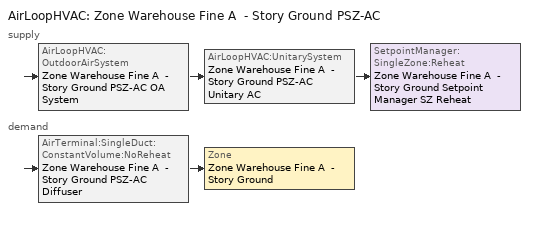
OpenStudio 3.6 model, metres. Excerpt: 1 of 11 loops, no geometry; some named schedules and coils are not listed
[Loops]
AirLoopHVAC 'Zone Warehouse Fine A  - Story Ground PSZ-AC'
 supply: AirLoopHVAC:OutdoorAirSystem 'Zone Warehouse Fine A  - Story Ground PSZ-AC OA System' > AirLoopHVAC:UnitarySystem 'Zone Warehouse Fine A  - Story Ground PSZ-AC Unitary AC' > SetpointManager:SingleZone:Reheat 'Zone Warehouse Fine A  - Story Ground Setpoint Manager SZ Reheat'
 demand: AirTerminal:SingleDuct:ConstantVolume:NoReheat 'Zone Warehouse Fine A  - Story Ground PSZ-AC Diffuser' > Zone 'Zone Warehouse Fine A  - Story Ground'
[Sizing:Zone]
Zone Warehouse Fine A  - Story Ground: Zone Cooling Design Supply Air Temperature Input Method=SupplyAirTemperature; Zone Cooling Design Supply Air Temperature {C}=12.7778; Zone Cooling Design Supply Air Temperature Difference {deltaC}=11.11; Zone Heating Design Supply Air Temperature Input Method=SupplyAirTemperature; Zone Heating Design Supply Air Temperature {C}=50; Zone Heating Design Supply Air Temperature Difference {deltaC}=11.11; Zone Cooling Design Supply Air Humidity Ratio {kg-H2O/kg-air}=0.0085; Zone Heating Design Supply Air Humidity Ratio {kg-H2O/kg-air}=0.008; Cooling Design Air Flow Method=DesignDay; Heating Design Air Flow Method=DesignDay; Account for Dedicated Outdoor Air System=No; Dedicated Outdoor Air System Control Strategy=NeutralSupplyAir; Dedicated Outdoor Air Low Setpoint Temperature for Design {C}=autosize; Dedicated Outdoor Air High Setpoint Temperature for Design {C}=autosize; Zone Load Sizing Method=Sensible Load Only No Latent Load; Zone Latent Cooling Design Supply Air Humidity Ratio Input Method=HumidityRatioDifference; Zone Cooling Design Supply Air Humidity Ratio Difference {kgWater/kgDryAir}=0.005; Zone Latent Heating Design Supply Air Humidity Ratio Input Method=HumidityRatioDifference; Zone Humidification Design Supply Air Humidity Ratio Difference {kgWater/kgDryAir}=0.005
[Zone equipment]
Zone Warehouse Fine A  - Story Ground: Zone Warehouse Fine A  - Story Ground PSZ-AC Diffuser
[AirLoopHVAC]
Zone Warehouse Fine A  - Story Ground PSZ-AC: Availability Schedule=Zone Warehouse Fine A  - Story Ground PSZ-AC Occ Sch; Design Supply Air Flow Rate {m3/s}=autosize; Design Return Air Flow Fraction of Supply Air Flow=1
[Sizing:System]
Zone Warehouse Fine A  - Story Ground PSZ-AC: Type of Load to Size On=Sensible; Design Outdoor Air Flow Rate {m3/s}=Autosize; Central Heating Maximum System Air Flow Ratio=1; Preheat Design Temperature {C}=7.22222; Preheat Design Humidity Ratio {kg-H2O/kg-Air}=0.008; Precool Design Temperature {C}=12.7778; Precool Design Humidity Ratio {kg-H2O/kg-Air}=0.008; Central Cooling Design Supply Air Temperature {C}=12.7778; Central Heating Design Supply Air Temperature {C}=50; Sizing Option=Coincident; 100% Outdoor Air in Cooling=No; 100% Outdoor Air in Heating=No; Central Cooling Design Supply Air Humidity Ratio {kg-H2O/kg-Air}=0.0085; Central Heating Design Supply Air Humidity Ratio {kg-H2O/kg-Air}=0.008; Cooling Design Air Flow Method=DesignDay; Heating Design Air Flow Method=DesignDay; System Outdoor Air Method=ZoneSum; Zone Maximum Outdoor Air Fraction=1; Cooling Supply Air Flow Rate Per Floor Area {m3/s-m2}=0.00996765; Cooling Fraction of Autosized Cooling Supply Air Flow Rate=1; Cooling Supply Air Flow Rate Per Unit Cooling Capacity {m3/s-W}=3.94755e-05; Heating Supply Air Flow Rate Per Floor Area {m3/s-m2}=0.00996765; Heating Fraction of Autosized Heating Supply Air Flow Rate=1; Heating Fraction of Autosized Cooling Supply Air Flow Rate=1; Heating Supply Air Flow Rate Per Unit Heating Capacity {m3/s-W}=3.15882e-05; Cooling Design Capacity Method=CoolingDesignCapacity; Cooling Design Capacity {W}=autosize; Cooling Design Capacity Per Floor Area {W/m2}=234.7; Fraction of Autosized Cooling Design Capacity=1; Heating Design Capacity Method=HeatingDesignCapacity; Heating Design Capacity {W}=autosize; Heating Design Capacity Per Floor Area {W/m2}=157; Fraction of Autosized Heating Design Capacity=1; Central Cooling Capacity Control Method=OnOff; Occupant Diversity=autosize
[SetpointManager:SingleZone:Reheat]
Zone Warehouse Fine A  - Story Ground Setpoint Manager SZ Reheat: Minimum Supply Air Temperature {C}=12.7778; Maximum Supply Air Temperature {C}=50; Control Zone=Zone Warehouse Fine A  - Story Ground; Setpoint Node or NodeList=Zone Warehouse Fine A  - Story Ground PSZ-AC Supply Outlet Node
[Coil:Heating:Electric]
Zone Warehouse Fine A  - Story Ground PSZ-AC Electric Backup Htg Coil: Availability Schedule=Always On Discrete; Efficiency=1
[Coil:Cooling:DX:SingleSpeed]
Zone Warehouse Fine A  - Story Ground PSZ-AC 1spd DX AC Clg Coil 40kBtu/hr 14.0SEER: Availability Schedule=Always On Discrete; Rated Total Cooling Capacity {W}=autosize; Rated Sensible Heat Ratio=autosize; Rated COP {W/W}=4.11713; Rated Air Flow Rate {m3/s}=autosize; Rated Evaporator Fan Power Per Volume Flow Rate 2017 {W/(m3/s)}=773.3; Rated Evaporator Fan Power Per Volume Flow Rate 2023 {W/(m3/s)}=934.4; Total Cooling Capacity Function of Temperature Curve=PSZ-AC_Unitary_PackagecoolCapFT; Total Cooling Capacity Function of Flow Fraction Curve=PSZ-AC_Unitary_PackagecoolFFF; Energy Input Ratio Function of Temperature Curve=PSZ-AC DX Unitary Package EIRFT; Energy Input Ratio Function of Flow Fraction Curve=PSZ-AC_Unitary_PackagecoolEIRFFF; Part Load Fraction Correlation Curve=PSZ-AC_Unitary_PackagecoolPLR; Minimum Outdoor Dry-Bulb Temperature for Compressor Operation {C}=-25; Nominal Time for Condensate Removal to Begin {s}=0; Ratio of Initial Moisture Evaporation Rate and Steady State Latent Capacity=0; Maximum Cycling Rate {cycles/hr}=0; Latent Capacity Time Constant {s}=0; Condenser Type=AirCooled; Evaporative Condenser Effectiveness=0.9; Evaporative Condenser Air Flow Rate {m3/s}=autosize; Evaporative Condenser Pump Rated Power Consumption {W}=autosize; Crankcase Heater Capacity {W}=0; Maximum Outdoor Dry-Bulb Temperature for Crankcase Heater Operation {C}=10; Basin Heater Capacity {W/K}=0; Basin Heater Setpoint Temperature {C}=2
[Fan:OnOff]
Zone Warehouse Fine A  - Story Ground PSZ-AC Fan: Availability Schedule=Always On Discrete; Fan Total Efficiency=0.55575; Pressure Rise {Pa}=622.722; Maximum Flow Rate {m3/s}=autosize; Motor Efficiency=0.855; Motor In Airstream Fraction=1; Fan Power Ratio Function of Speed Ratio Curve=Fan On Off Power Curve; Fan Efficiency Ratio Function of Speed Ratio Curve=Fan On Off Efficiency Curve
[AirLoopHVAC:UnitarySystem]
Zone Warehouse Fine A  - Story Ground PSZ-AC Unitary AC: Control Type=Load; Controlling Zone or Thermostat Location=Zone Warehouse Fine A  - Story Ground; Dehumidification Control Type=None; Availability Schedule=Outage Availability Schedule; Supply Fan=Zone Warehouse Fine A  - Story Ground PSZ-AC Fan; Fan Placement=DrawThrough; Supply Air Fan Operating Mode Schedule=Zone Warehouse Fine A  - Story Ground PSZ-AC Occ Sch; Heating Coil=Zone Warehouse Fine A  - Story Ground PSZ-AC Water Htg Coil; DX Heating Coil Sizing Ratio=1; Cooling Coil=Zone Warehouse Fine A  - Story Ground PSZ-AC 1spd DX AC Clg Coil 40kBtu/hr 14.0SEER; Use DOAS DX Cooling Coil=No; DOAS DX Cooling Coil Leaving Minimum Air Temperature {C}=2; Latent Load Control=SensibleOnlyLoadControl; Supplemental Heating Coil=Zone Warehouse Fine A  - Story Ground PSZ-AC Electric Backup Htg Coil; Supply Air Flow Rate During Cooling Operation {m3/s}=Autosize; Supply Air Flow Rate During Heating Operation {m3/s}=Autosize; Supply Air Flow Rate When No Cooling or Heating is Required {m3/s}=Autosize; Maximum Supply Air Temperature {C}=80; Maximum Outdoor Dry-Bulb Temperature for Supplemental Heater Operation {C}=21; Maximum Cycling Rate {cycles/hr}=2.5; Heat Pump Time Constant {s}=60; Fraction of On-Cycle Power Use=0.01; Heat Pump Fan Delay Time {s}=60; Ancilliary On-Cycle Electric Power {W}=0; Ancilliary Off-Cycle Electric Power {W}=0
[Controller:OutdoorAir]
Zone Warehouse Fine A  - Story Ground PSZ-AC OA System Controller: Minimum Outdoor Air Flow Rate {m3/s}=autosize; Maximum Outdoor Air Flow Rate {m3/s}=Autosize; Economizer Control Type=NoEconomizer; Economizer Control Action Type=ModulateFlow; Economizer Maximum Limit Dry-Bulb Temperature {C}=28; Economizer Maximum Limit Enthalpy {J/kg}=64000; Lockout Type=LockoutWithHeating; Minimum Limit Type=FixedMinimum; Minimum Outdoor Air Schedule=Zone Warehouse Fine A  - Story Ground PSZ-AC Occ Sch; Maximum Fraction of Outdoor Air Schedule=ZoneWarehouseFineAStoryGroundPSZACmaxOASch; Controller Mechanical Ventilation=Controller Mechanical Ventilation 1; High Humidity Control=No; Heat Recovery Bypass Control Type=BypassWhenWithinEconomizerLimits
[Controller:MechanicalVentilation]
Controller Mechanical Ventilation 1: Availability Schedule=Always On Discrete
[AirLoopHVAC:OutdoorAirSystem]
Zone Warehouse Fine A  - Story Ground PSZ-AC OA System: Controller=Zone Warehouse Fine A  - Story Ground PSZ-AC OA System Controller
[AirTerminal:SingleDuct:ConstantVolume:NoReheat]
Zone Warehouse Fine A  - Story Ground PSZ-AC Diffuser: Availability Schedule=Always On Discrete; Maximum Air Flow Rate {m3/s}=AutoSize
[Schedule:Constant]
Always On Discrete: Value=1
[Schedule:Ruleset]
Name | Default Day Schedule | Summer Design Day Schedule | Winter Design Day Schedule
Zone Warehouse Fine A  - Story Ground PSZ-AC Occ Sch | Zone Warehouse Fine A  - Story Ground PSZ-AC Occ Sch Default | Zone Warehouse Fine A  - Story Ground PSZ-AC Occ Sch Summer Design Day | Zone Warehouse Fine A  - Story Ground PSZ-AC Occ Sch Winter Design Day
ZoneWarehouseFineAStoryGroundPSZACmaxOASch | ZoneWarehouseFineAStoryGroundPSZACmaxOASchDefault
[Schedule:Day]
Zone Warehouse Fine A  - Story Ground PSZ-AC Occ Sch Default; Zone Warehouse Fine A  - Story Ground PSZ-AC Occ Sch Sunday: 24, 0, 0
Zone Warehouse Fine A  - Story Ground PSZ-AC Occ Sch Winter Design Day; Zone Warehouse Fine A  - Story Ground PSZ-AC Occ Sch Summer Design Day: 24, 0, 1
ZoneWarehouseFineAStoryGroundPSZACmaxOASchDefault: 24, 0, 0.7
Schedule Day 92; Schedule Day 93; Schedule Day 94; Schedule Day 95; Schedule Day 96; Schedule Day 97; Schedule Day 98; Schedule Day 99; Schedule Day 277; Schedule Day 278; Schedule Day 279; Schedule Day 280; Schedule Day 281; Schedule Day 282: 1, 0, 0, 2, 0, 0, 3, 0, 0, 4, 0, 0, 5, 0, 0, 6, 0, 0, 7, 0, 0, 8, 0, 0, 9, 0, 0, 10, 0, 0, 11, 0, 0, 12, 0, 0, 13, 0, 0, 14, 0, 0, 15, 0, 0, 16, 0, 0, 17, 0, 0, 18, 0, 0, 19, 0, 0, 20, 0, 0, 21, 0, 0, 22, 0, 0, 23, 0, 0, 24, 0, 0
Schedule Day 276: 1, 0, 0.7, 2, 0, 0.7, 3, 0, 0.7, 4, 0, 0.7, 5, 0, 0.7, 6, 0, 0.7, 7, 0, 0.7, 8, 0, 0.7, 9, 0, 0.7, 10, 0, 0, 11, 0, 0, 12, 0, 0, 13, 0, 0, 14, 0, 0, 15, 0, 0, 16, 0, 0, 17, 0, 0, 18, 0, 0, 19, 0, 0, 20, 0, 0, 21, 0, 0, 22, 0, 0, 23, 0, 0, 24, 0, 0
Schedule Day 283: 1, 0, 0.7, 2, 0, 0.7, 3, 0, 0.7, 4, 0, 0.7, 5, 0, 0.7, 6, 0, 0.7, 7, 0, 0.7, 8, 0, 0.7, 9, 0, 0.7, 10, 0, 0.7, 11, 0, 0.7, 12, 0, 0.7, 13, 0, 0.7, 14, 0, 0.7, 15, 0, 0.7, 16, 0, 0.7, 17, 0, 0.7, 18, 0, 0.7, 19, 0, 0.7, 20, 0, 0.7, 21, 0, 0.7, 22, 0, 0.7, 23, 0, 0.7, 24, 0, 0.7
[Schedule:Rule] Apply Sunday=Yes; Apply Monday=Yes; Apply Tuesday=Yes; Apply Wednesday=Yes; Apply Friday=Yes; Apply Saturday=Yes; Date Specification Type=DateRange
Name | Schedule Ruleset | Rule Order | Day Schedule | Start Month | Start Day | End Month | End Day | Apply Thursday
Zone Warehouse Fine A  - Story Ground PSZ-AC Occ Sch Sunday Rule | Zone Warehouse Fine A  - Story Ground PSZ-AC Occ Sch | 8 | Zone Warehouse Fine A  - Story Ground PSZ-AC Occ Sch Sunday | 1 | 1 | 12 | 31
Zone Warehouse Fine A  - Story Ground PSZ-AC Occ Sch Outage Day 174 | Zone Warehouse Fine A  - Story Ground PSZ-AC Occ Sch | 7 | Schedule Day 92 | 6 | 23 | 6 | 23 | Yes
Zone Warehouse Fine A  - Story Ground PSZ-AC Occ Sch Outage Day 175 | Zone Warehouse Fine A  - Story Ground PSZ-AC Occ Sch | 6 | Schedule Day 93 | 6 | 24 | 6 | 24 | Yes
Zone Warehouse Fine A  - Story Ground PSZ-AC Occ Sch Outage Day 176 | Zone Warehouse Fine A  - Story Ground PSZ-AC Occ Sch | 5 | Schedule Day 94 | 6 | 25 | 6 | 25 | Yes
Zone Warehouse Fine A  - Story Ground PSZ-AC Occ Sch Outage Day 177 | Zone Warehouse Fine A  - Story Ground PSZ-AC Occ Sch | 4 | Schedule Day 95 | 6 | 26 | 6 | 26 | Yes
Zone Warehouse Fine A  - Story Ground PSZ-AC Occ Sch Outage Day 178 | Zone Warehouse Fine A  - Story Ground PSZ-AC Occ Sch | 3 | Schedule Day 96 | 6 | 27 | 6 | 27 | Yes
Zone Warehouse Fine A  - Story Ground PSZ-AC Occ Sch Outage Day 179 | Zone Warehouse Fine A  - Story Ground PSZ-AC Occ Sch | 2 | Schedule Day 97 | 6 | 28 | 6 | 28 | Yes
Zone Warehouse Fine A  - Story Ground PSZ-AC Occ Sch Outage Day 180 | Zone Warehouse Fine A  - Story Ground PSZ-AC Occ Sch | 1 | Schedule Day 98 | 6 | 29 | 6 | 29 | Yes
Zone Warehouse Fine A  - Story Ground PSZ-AC Occ Sch Outage Day 181 | Zone Warehouse Fine A  - Story Ground PSZ-AC Occ Sch | 0 | Schedule Day 99 | 6 | 30 | 6 | 30 | Yes
ZoneWarehouseFineAStoryGroundPSZACmaxOASch Outage Day 174 | ZoneWarehouseFineAStoryGroundPSZACmaxOASch | 7 | Schedule Day 276 | 6 | 23 | 6 | 23 | Yes
ZoneWarehouseFineAStoryGroundPSZACmaxOASch Outage Day 175 | ZoneWarehouseFineAStoryGroundPSZACmaxOASch | 6 | Schedule Day 277 | 6 | 24 | 6 | 24 | Yes
ZoneWarehouseFineAStoryGroundPSZACmaxOASch Outage Day 176 | ZoneWarehouseFineAStoryGroundPSZACmaxOASch | 5 | Schedule Day 278 | 6 | 25 | 6 | 25 | Yes
ZoneWarehouseFineAStoryGroundPSZACmaxOASch Outage Day 177 | ZoneWarehouseFineAStoryGroundPSZACmaxOASch | 4 | Schedule Day 279 | 6 | 26 | 6 | 26 | Yes
ZoneWarehouseFineAStoryGroundPSZACmaxOASch Outage Day 178 | ZoneWarehouseFineAStoryGroundPSZACmaxOASch | 3 | Schedule Day 280 | 6 | 27 | 6 | 27 | Yes
ZoneWarehouseFineAStoryGroundPSZACmaxOASch Outage Day 179 | ZoneWarehouseFineAStoryGroundPSZACmaxOASch | 2 | Schedule Day 281 | 6 | 28 | 6 | 28 | Yes
ZoneWarehouseFineAStoryGroundPSZACmaxOASch Outage Day 180 | ZoneWarehouseFineAStoryGroundPSZACmaxOASch | 1 | Schedule Day 282 | 6 | 29 | 6 | 29 | Yes
ZoneWarehouseFineAStoryGroundPSZACmaxOASch Outage Day 181 | ZoneWarehouseFineAStoryGroundPSZACmaxOASch | 0 | Schedule Day 283 | 6 | 30 | 6 | 30 | Yes
[Curve:Exponent]
Fan On Off Power Curve: Coefficient1 Constant=1; Coefficient2 Constant=0; Coefficient3 Constant=0; Minimum Value of x=0; Maximum Value of x=1
[Curve:Cubic]
Fan On Off Efficiency Curve: Coefficient1 Constant=1; Coefficient2 x=0; Coefficient3 x**2=0; Coefficient4 x**3=0; Minimum Value of x=0; Maximum Value of x=1
[Curve:Biquadratic] Minimum Value of x=12.77778; Maximum Value of x=23.88889; Minimum Value of y=21.11111; Maximum Value of y=46.11111
Name | Coefficient1 Constant | Coefficient2 x | Coefficient3 x**2 | Coefficient4 y | Coefficient5 y**2 | Coefficient6 x*y
PSZ-AC_Unitary_PackagecoolCapFT | 0.766956 | 0.0107756 | -4.14703e-05 | 0.00134961 | -0.000261144 | 0.000457488
PSZ-AC DX Unitary Package EIRFT | 0.297145 | 0.0430933 | -0.000748766 | 0.00597727 | 0.000482112 | -0.000956448
[Curve:Quadratic]
Name | Coefficient1 Constant | Coefficient2 x | Coefficient3 x**2 | Minimum Value of x | Maximum Value of x
PSZ-AC_Unitary_PackagecoolFFF | 0.8 | 0.2 | 0 | 0.5 | 1.5
PSZ-AC_Unitary_PackagecoolEIRFFF | 1.156 | -0.1816 | 0.0256 | 0.5 | 1.5
PSZ-AC_Unitary_PackagecoolPLR | 0.75 | 0.25 | 0 | 0 | 1
